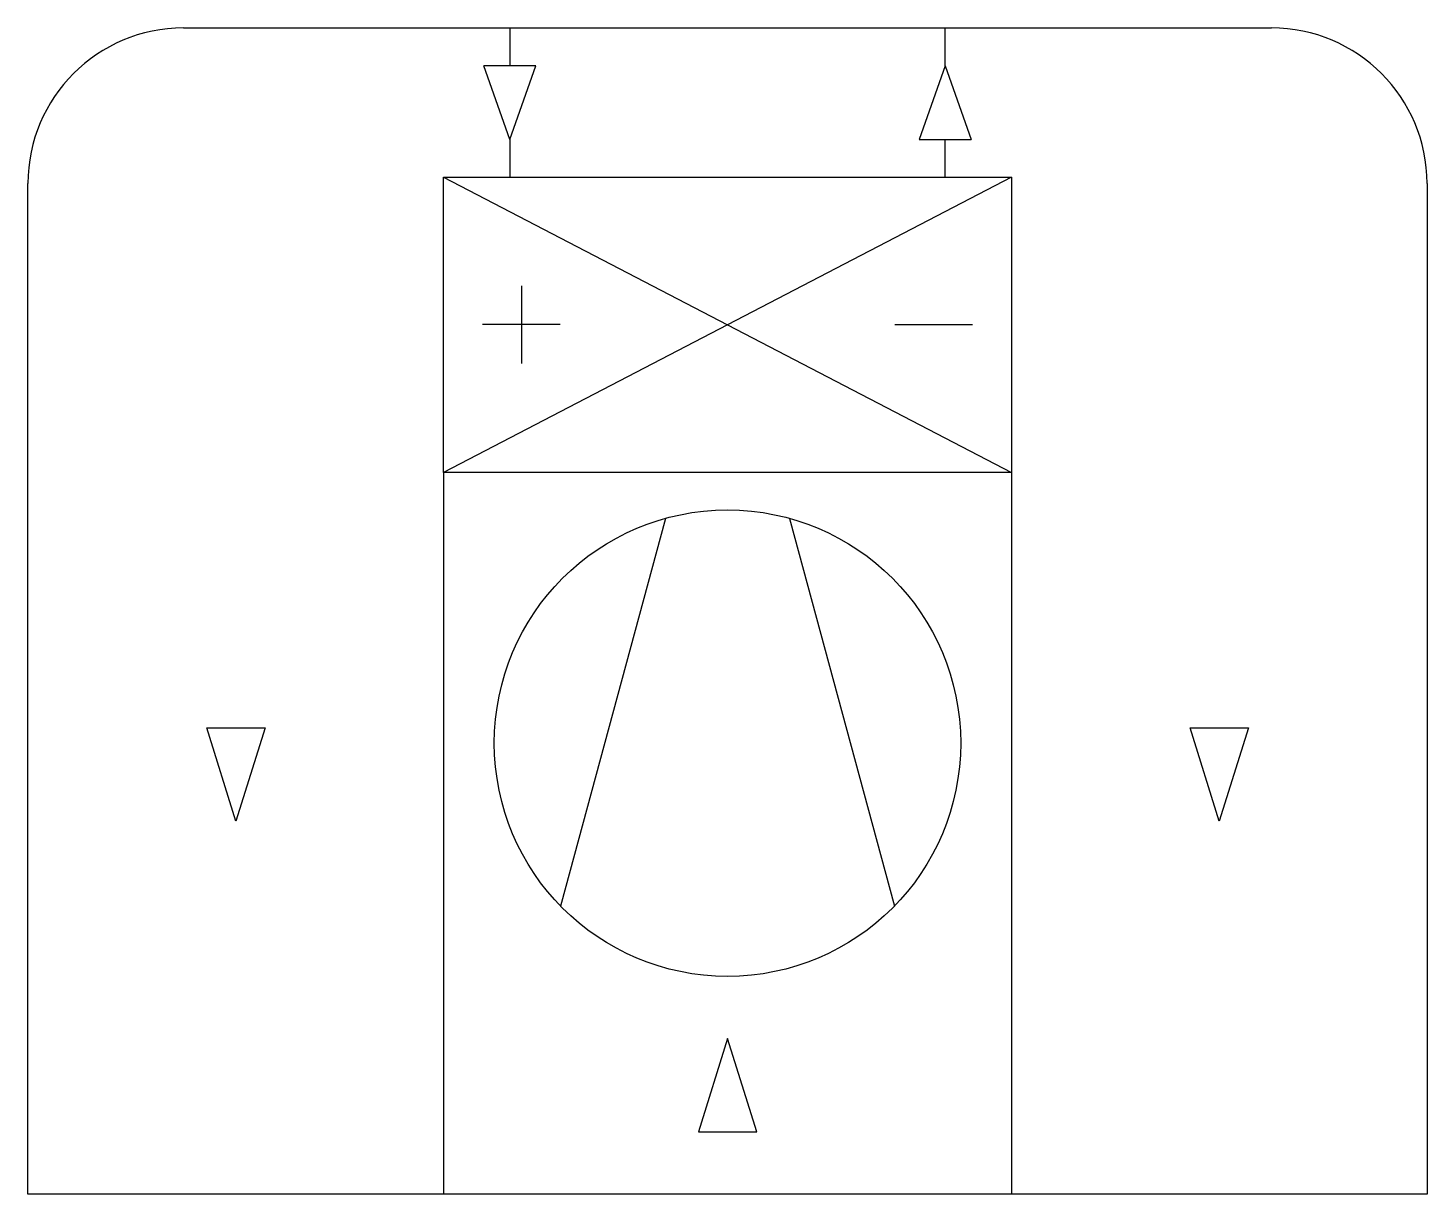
# Model space of a CAD drawing. Header units: millimetres. Extents: x -450 to 450, y 0 to 750.
import ezdxf

# ---------------------------------------------------------------- set-up
doc = ezdxf.new("R2010")
doc.units = ezdxf.units.MM

msp = doc.modelspace()

# ---------------------------------------------------------------- linework, layer by layer
at = {"color": 0, "linetype": 'ByBlock', "lineweight": -2}
for p, q in [((-350, 750), (350, 750)), ((-140, 750), (-140, 725.74)), ((140, 725.74), (140, 750)), ((-140, 678.34), (-156.7, 725.74)), ((-123.3, 725.74), (-156.7, 725.74)), ((-140, 678.34), (-123.3, 725.74)), ((140, 725.74), (123.3, 678.34)), ((140, 725.74), (156.7, 678.34)), ((-140, 678.34), (-140, 654.08)), ((123.3, 678.34), (156.7, 678.34)), ((140, 654.08), (140, 678.34)), ((-450, 0), (-450, 650)), ((-182.59, 654.08), (182.59, 464.08)), ((182.59, 654.08), (-182.59, 464.08)), ((450, 650), (450, 0)), ((-132.59, 584.22), (-132.59, 534.22)), ((-107.59, 559.22), (-157.59, 559.22)), ((107.59, 559.22), (157.59, 559.22)), ((-182.59, 464.08), (-182.59, 0)), ((182.59, 464.08), (182.59, 0)), ((-39.97, 434.58), (-107.34, 185.23)), ((39.97, 434.58), (107.34, 185.23)), ((-316.3, 239.87), (-334.85, 299.87)), ((-334.85, 299.87), (-297.35, 299.87)), ((-297.35, 299.87), (-316.3, 239.87)), ((316.3, 239.87), (297.74, 299.87)), ((297.74, 299.87), (335.24, 299.87)), ((335.24, 299.87), (316.3, 239.87)), ((0, 100.03), (-18.56, 40.03)), ((18.94, 40.03), (0, 100.03)), ((-18.56, 40.03), (18.94, 40.03)), ((450, 0), (-450, 0))]:
    msp.add_line(p, q, dxfattribs=at)
msp.add_lwpolyline([(-182.59, 654.08), (182.59, 654.08), (182.59, 464.08), (-182.59, 464.08), (-182.59, 654.08)], dxfattribs=at)
msp.add_circle((0, 290), 150, dxfattribs=at)
for centre, start, end in [((-350, 650), 90, 180), ((350, 650), 0, 90)]:
    msp.add_arc(centre, 100, start, end, dxfattribs=at)

doc.saveas('drawing.dxf')
